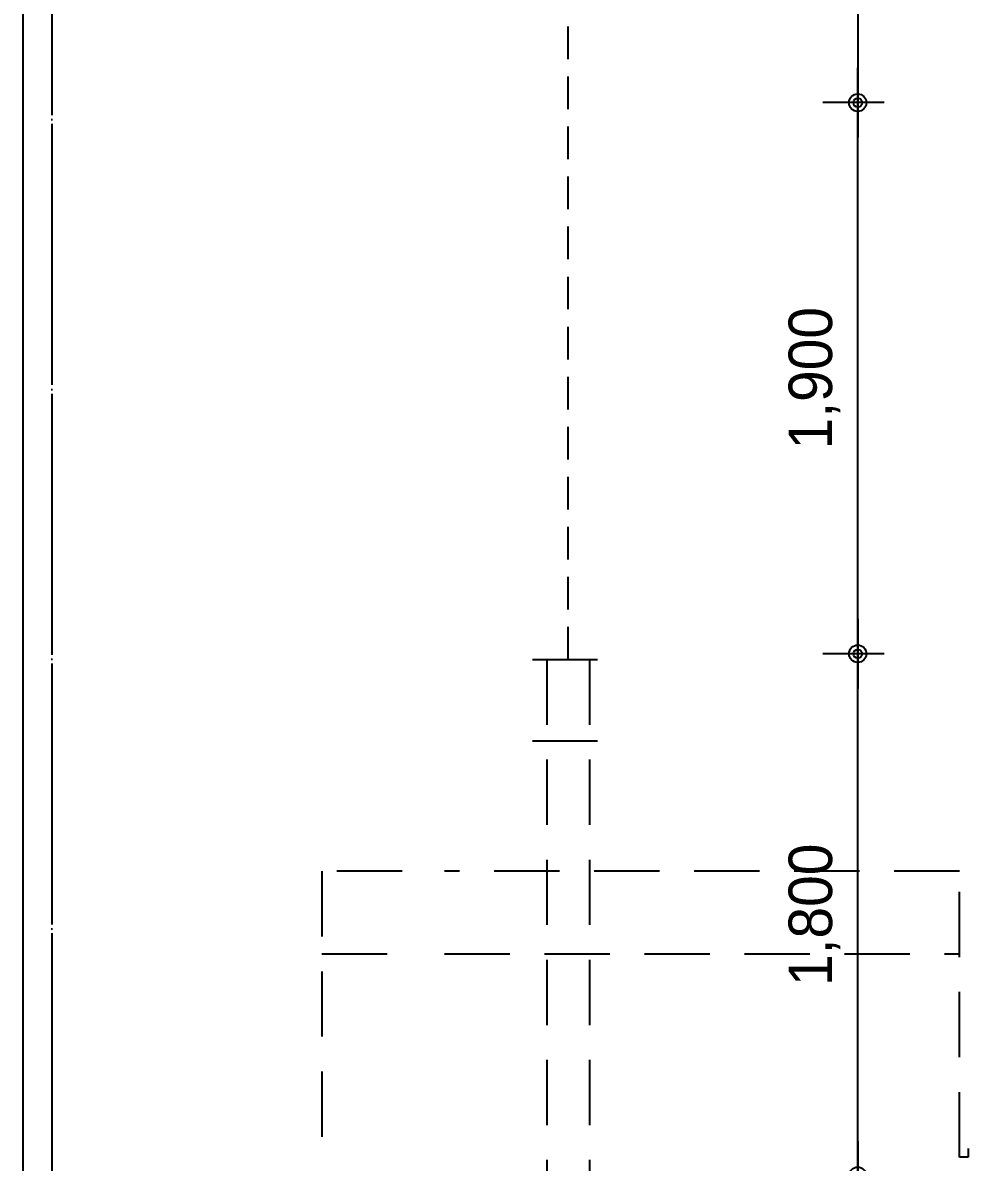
# Model space of a CAD drawing. Header units: millimetres. Extents: x 11948722 to 13111668, y -10771712 to -10232988.
# Drawn here: x 12072914 to 12076176, y -10564016 to -10560087 of the extents above; entities that cross this region are included whole.
import ezdxf

# ---------------------------------------------------------------- set-up
doc = ezdxf.new("R2010")
doc.units = ezdxf.units.MM
doc.header["$LTSCALE"] = 150
doc.header["$MEASUREMENT"] = 0
doc.linetypes.add('CEN', pattern=[6.2, 6, -0.1, 0, -0.1])
doc.linetypes.add('HID', pattern=[2.3, 1.5, -0.8])
doc.layers.get('0').update_dxf_attribs({"linetype": 'CONTINUOUS'})
doc.layers.get('Defpoints').update_dxf_attribs({"color": 117, "linetype": 'CONTINUOUS'})
for name, color, linetype in [('A-중심선', 10, 'CEN'), ('CON-C', 2, 'CONTINUOUS'), ('elev', 8, 'HID'), ('Xref-계단단면도$0$3 dim0', 7, 'CONTINUOUS')]:
    doc.layers.add(name, color=color, linetype=linetype)
doc.styles.add('Xref-계단단면도$0$나눔고딕 Se', font='')
doc.styles.get('Xref-계단단면도$0$나눔고딕 Se').set_extended_font_data('Dotum')
doc.dimstyles.new('Xref-계단단면도$0$A1-100', dxfattribs={"dimtxt": 3, "dimasz": 1, "dimexe": 2, "dimexo": 2, "dimgap": 1, "dimtad": 1, "dimdec": 0, "dimzin": 12, "dimdsep": 46, "dimlunit": 6, "dimtxsty": 'Xref-계단단면도$0$나눔고딕 Se', "dimblk1": 'Xref-계단단면도$0$DIMDOT', "dimblk2": 'Xref-계단단면도$0$DIMDOT', "dimsah": 1, "dimcen": -1, "dimdle": 2, "dimclrd": 256, "dimclre": 256, "dimclrt": 3, "dimadec": 0, "dimazin": 0, "dimtfac": 1, "dimtdec": 0, "dimtix": 1, "dimtmove": 2, "dimatfit": 3, "dimldrblk": 'Xref-계단단면도$0$DIMDOT', "dimfxl": 1, "dimtvp": 1, "dimtolj": 1, "dimtzin": 12, "dimlwd": -1, "dimlwe": -1, "dimarcsym": 0})

# ---------------------------------------------------------------- blocks, each defined once
blk = doc.blocks.new('Xref-계단단면도$0$DIMDOT')
at = {"color": 0}
blk.add_line((-2, 0), (2, 0), dxfattribs=at)
for radius in [0.5, 0.25]:
    blk.add_circle((0, 0), radius, dxfattribs=at)
blk = doc.blocks.new('*D790')
at = {"layer": 'Defpoints', "color": 0, "transparency": 16777216}
for p in [(12076005.5, -10564062.8), (12075794.4, -10566162.8), (12076005.5, -10566162.8)]:
    blk.add_point(p, dxfattribs=at)
at = {"layer": 'Xref-계단단면도$0$3 dim0', "transparency": 16777216}
for p, q in [((12075885.5, -10564062.8), (12075674.4, -10564062.8)), ((12075794.4, -10564122.8), (12075794.4, -10566102.8)), ((12075885.5, -10566162.8), (12075674.4, -10566162.8))]:
    blk.add_line(p, q, dxfattribs=at)
at = {"layer": 'Xref-계단단면도$0$3 dim0', "transparency": 16777216, "xscale": 60, "yscale": 60, "zscale": 60}
for p, rotation in [((12075794.4, -10564062.8), 90), ((12075794.4, -10566162.8), 270)]:
    blk.add_blockref('Xref-계단단면도$0$DIMDOT', p, dxfattribs=dict(at, rotation=rotation))
at = {"layer": 'Xref-계단단면도$0$3 dim0', "color": 3, "transparency": 16777216, "insert": (12075644.9, -10565112.8), "char_height": 150, "attachment_point": 5, "rotation": 90, "style": 'Xref-계단단면도$0$나눔고딕 Se'}
blk.add_mtext('\\A1;2,100', dxfattribs=at)
blk = doc.blocks.new('*D791')
at = {"layer": 'Defpoints', "color": 0, "transparency": 16777216}
for p in [(12075794.4, -10562262.8), (12076005.5, -10562262.8), (12076005.5, -10564062.8)]:
    blk.add_point(p, dxfattribs=at)
at = {"layer": 'Xref-계단단면도$0$3 dim0', "transparency": 16777216}
for p, q in [((12075885.5, -10562262.8), (12075674.4, -10562262.8)), ((12075794.4, -10564002.8), (12075794.4, -10562322.8)), ((12075885.5, -10564062.8), (12075674.4, -10564062.8))]:
    blk.add_line(p, q, dxfattribs=at)
at = {"layer": 'Xref-계단단면도$0$3 dim0', "transparency": 16777216, "xscale": 60, "yscale": 60, "zscale": 60}
for p, rotation in [((12075794.4, -10562262.8), 90), ((12075794.4, -10564062.8), 270)]:
    blk.add_blockref('Xref-계단단면도$0$DIMDOT', p, dxfattribs=dict(at, rotation=rotation))
at = {"layer": 'Xref-계단단면도$0$3 dim0', "color": 3, "transparency": 16777216, "insert": (12075644.9, -10563162.8), "char_height": 150, "attachment_point": 5, "rotation": 90, "style": 'Xref-계단단면도$0$나눔고딕 Se'}
blk.add_mtext('\\A1;1,800', dxfattribs=at)
blk = doc.blocks.new('*D792')
at = {"layer": 'Defpoints', "color": 0, "transparency": 16777216}
for p in [(12075794.4, -10560362.8), (12076005.5, -10560362.8), (12076005.5, -10562262.8)]:
    blk.add_point(p, dxfattribs=at)
at = {"layer": 'Xref-계단단면도$0$3 dim0', "transparency": 16777216}
for p, q in [((12075885.5, -10560362.8), (12075674.4, -10560362.8)), ((12075794.4, -10562202.8), (12075794.4, -10560422.8)), ((12075885.5, -10562262.8), (12075674.4, -10562262.8))]:
    blk.add_line(p, q, dxfattribs=at)
at = {"layer": 'Xref-계단단면도$0$3 dim0', "transparency": 16777216, "xscale": 60, "yscale": 60, "zscale": 60}
for p, rotation in [((12075794.4, -10560362.8), 90), ((12075794.4, -10562262.8), 270)]:
    blk.add_blockref('Xref-계단단면도$0$DIMDOT', p, dxfattribs=dict(at, rotation=rotation))
at = {"layer": 'Xref-계단단면도$0$3 dim0', "color": 3, "transparency": 16777216, "insert": (12075644.9, -10561312.8), "char_height": 150, "attachment_point": 5, "rotation": 90, "style": 'Xref-계단단면도$0$나눔고딕 Se'}
blk.add_mtext('\\A1;1,900', dxfattribs=at)
blk = doc.blocks.new('*D793')
at = {"layer": 'Defpoints', "color": 0, "transparency": 16777216}
for p in [(12076005.5, -10556162.8), (12075794.4, -10560362.8), (12076005.5, -10560362.8)]:
    blk.add_point(p, dxfattribs=at)
at = {"layer": 'Xref-계단단면도$0$3 dim0', "transparency": 16777216}
for p, q in [((12075885.5, -10556162.8), (12075674.4, -10556162.8)), ((12075794.4, -10556222.8), (12075794.4, -10560302.8)), ((12075885.5, -10560362.8), (12075674.4, -10560362.8))]:
    blk.add_line(p, q, dxfattribs=at)
at = {"layer": 'Xref-계단단면도$0$3 dim0', "transparency": 16777216, "xscale": 60, "yscale": 60, "zscale": 60}
for p, rotation in [((12075794.4, -10556162.8), 90), ((12075794.4, -10560362.8), 270)]:
    blk.add_blockref('Xref-계단단면도$0$DIMDOT', p, dxfattribs=dict(at, rotation=rotation))
at = {"layer": 'Xref-계단단면도$0$3 dim0', "color": 3, "transparency": 16777216, "insert": (12075644.9, -10558262.8), "char_height": 150, "attachment_point": 5, "rotation": 90, "style": 'Xref-계단단면도$0$나눔고딕 Se'}
blk.add_mtext('\\A1;4,200', dxfattribs=at)

msp = doc.modelspace()

# ---------------------------------------------------------------- linework, layer by layer
at = {"layer": 'A-중심선'}
msp.add_line((12073013.6, -10528812.8), (12073013.6, -10580443.8), dxfattribs=at)
at = {"layer": 'CON-C', "ltscale": 1200}
msp.add_line((12072913.6, -10531662.8), (12072913.6, -10566162.8), dxfattribs=at)
at = {"layer": 'elev'}
for p, q in [((12074672.1, -10562282.8), (12074919.1, -10562282.8)), ((12074722.1, -10562282.8), (12074722.1, -10566752.8)), ((12074869.1, -10562282.8), (12074869.1, -10566752.8)), ((12074672.1, -10562562.8), (12074919.1, -10562562.8)), ((12073945.6, -10563297.8), (12074222.1, -10563297.8)), ((12074369.1, -10563297.8), (12076145.6, -10563297.8))]:
    msp.add_line(p, q, dxfattribs=at)
at = {"layer": 'elev', "linetype": 'HID', "ltscale": 0.5}
msp.add_lwpolyline([(12074795.6, -10562282.8), (12074795.6, -10531662.8)], dxfattribs=at)
at = {"layer": 'elev'}
for points in [[(12074222.1, -10563012.8), (12073945.6, -10563012.8), (12073945.6, -10566162.8), (12074222.1, -10566162.8)], [(12076175.6, -10563968.8), (12076175.6, -10563998.8), (12076145.6, -10563998.8), (12076145.6, -10563012.8), (12074369.1, -10563012.8)]]:
    msp.add_lwpolyline(points, dxfattribs=at)

# ---------------------------------------------------------------- dimensions: what is measured, and where the dimension line sits
at = {"layer": 'Xref-계단단면도$0$3 dim0'}
for base, p1, p2, angle, picture, middle in [((12075794.4, -10560362.8), (12076005.5, -10556162.8), (12076005.5, -10560362.8), 270, '*D793', (12075644.9, -10558262.8)), ((12075794.4, -10560362.8), (12076005.5, -10562262.8), (12076005.5, -10560362.8), 90, '*D792', (12075644.9, -10561312.8)), ((12075794.4, -10562262.8), (12076005.5, -10564062.8), (12076005.5, -10562262.8), 90, '*D791', (12075644.9, -10563162.8)), ((12075794.4, -10566162.8), (12076005.5, -10564062.8), (12076005.5, -10566162.8), 270, '*D790', (12075644.9, -10565112.8))]:
    dim = msp.add_linear_dim(base=base, p1=p1, p2=p2, angle=angle, dimstyle='Xref-계단단면도$0$A1-100', override={"dimscale": 60, "dimtxt": 2.5}, dxfattribs=at)
    dim.commit()
    dim.dimension.update_dxf_attribs({"geometry": picture, "text_midpoint": middle})

doc.saveas('drawing.dxf')
